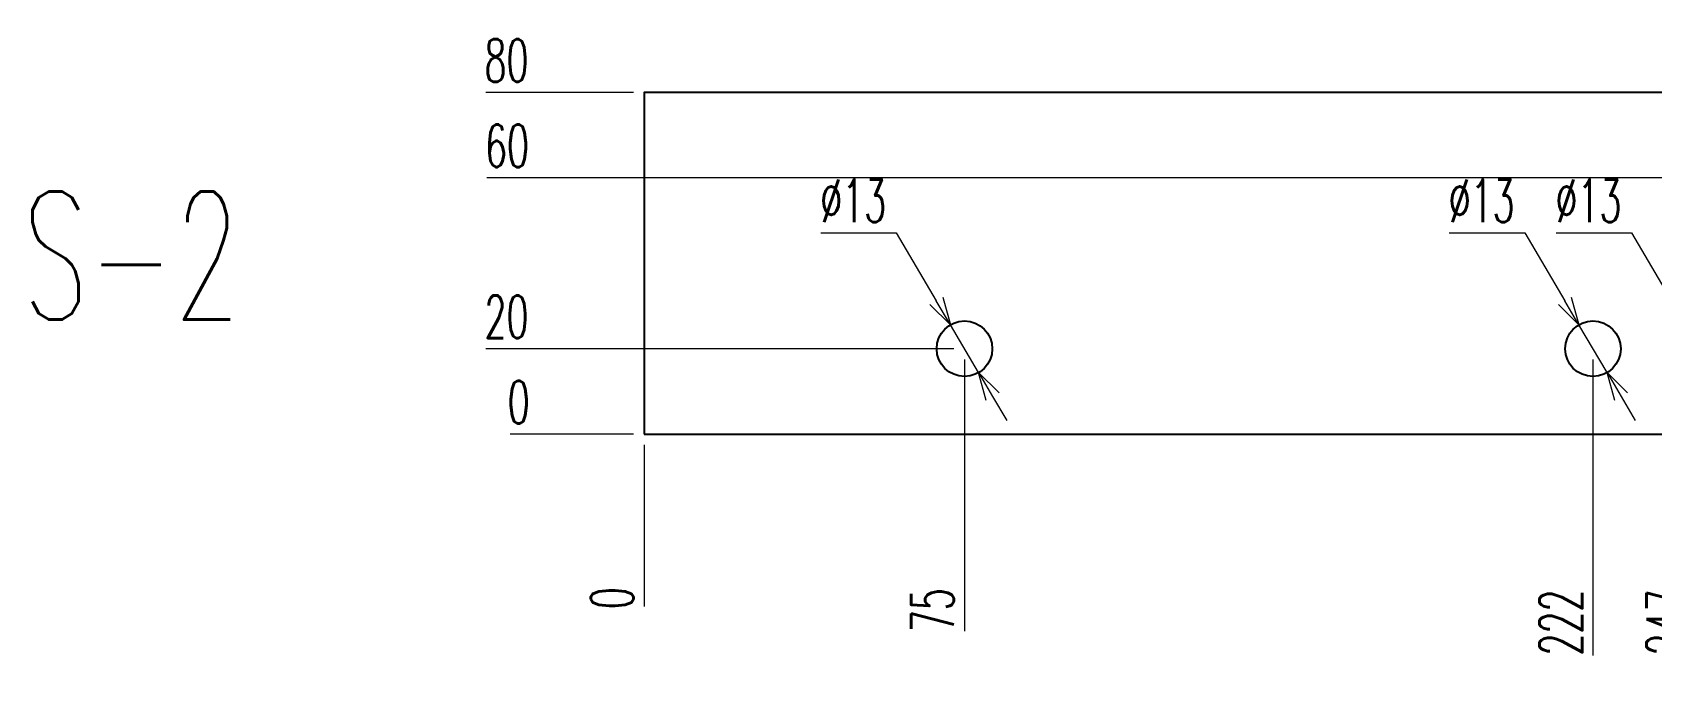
# Model space of a CAD drawing. Header units: millimetres. Extents: x 173893 to 258446, y -176540 to -123824.
# Drawn here: x 202364.1 to 202742.9, y -129733.9 to -129584.2 of the extents above; entities that cross this region are included whole.
import ezdxf
from ezdxf.enums import TextEntityAlignment as Align

# ---------------------------------------------------------------- set-up
doc = ezdxf.new("R2010")
doc.units = ezdxf.units.MM
doc.header["$LTSCALE"] = 3
doc.layers.add('@.DM. NÉT CHÍNH', color=7, linetype='Continuous')
doc.layers.add('@.VISIBLE', color=7, linetype='Continuous')
doc.styles.add('Ann_w01', font='romans.shx', dxfattribs={"width": 0.6, "bigfont": 'chineset.shx'})
doc.dimstyles.new('Dim 01_SC05', dxfattribs={"dimscale": 5, "dimtxt": 2, "dimasz": 1.3, "dimexe": 0.5, "dimexo": 0.5, "dimgap": 0.5, "dimtad": 1, "dimtoh": 1, "dimdec": 1, "dimzin": 12, "dimdsep": 46, "dimtxsty": 'Ann_w01', "dimblk": 'OPEN30', "dimcen": 1.5, "dimclrd": 6, "dimclre": 6, "dimclrt": 3, "dimadec": 1, "dimazin": 3, "dimtm": 1e-09, "dimtfac": 1, "dimtdec": 1, "dimtmove": 0, "dimatfit": 3, "dimldrblk": 'OPEN30', "dimfxl": 1, "dimtolj": 1, "dimlwd": 20, "dimlwe": 20, "dimarcsym": 0})

# ---------------------------------------------------------------- blocks, each defined once
blk = doc.blocks.new('*D3276')
at = {"layer": '@.DM. NÉT CHÍNH', "color": 6, "linetype": 'Continuous', "lineweight": 20, "transparency": 16777216}
blk.add_line((202507.21, -129680.77), (202507.21, -129718.64), dxfattribs=at)
at = {"layer": 'Defpoints', "color": 0, "linetype": 'Continuous', "transparency": 16777216}
for p in [(202507.21, -129638.27), (202507.21, -129678.27), (202507.21, -129712.14)]:
    blk.add_point(p, dxfattribs=at)
at = {"layer": '@.DM. NÉT CHÍNH', "color": 3, "linetype": 'Continuous', "transparency": 16777216, "insert": (202499.71, -129716.64), "char_height": 10, "attachment_point": 5, "rotation": 90, "style": 'Ann_w01'}
blk.add_mtext('\\A1;0', dxfattribs=at)
blk = doc.blocks.new('_Open30')
at = {"color": 0, "linetype": 'ByBlock', "lineweight": -2}
for p, q in [((-1, 0.268), (0, 0)), ((0, 0), (-1, -0.268)), ((0, 0), (-1, 0))]:
    blk.add_line(p, q, dxfattribs=at)
blk = doc.blocks.new('*D3277')
at = {"layer": '@.DM. NÉT CHÍNH', "color": 6, "linetype": 'Continuous', "lineweight": 20, "transparency": 16777216}
blk.add_line((202582.17, -129660.77), (202582.17, -129724.36), dxfattribs=at)
at = {"layer": 'Defpoints', "color": 0, "linetype": 'Continuous', "transparency": 16777216}
for p in [(202507.21, -129638.27), (202582.17, -129658.27), (202582.17, -129712.14)]:
    blk.add_point(p, dxfattribs=at)
at = {"layer": '@.DM. NÉT CHÍNH', "color": 3, "linetype": 'Continuous', "transparency": 16777216, "insert": (202574.67, -129719.5), "char_height": 10, "attachment_point": 5, "rotation": 90, "style": 'Ann_w01'}
blk.add_mtext('\\A1;75', dxfattribs=at)
blk = doc.blocks.new('*D3278')
at = {"layer": '@.DM. NÉT CHÍNH', "color": 6, "linetype": 'Continuous', "lineweight": 20, "transparency": 16777216}
blk.add_line((202729.22, -129660.77), (202729.22, -129730.07), dxfattribs=at)
at = {"layer": 'Defpoints', "color": 0, "linetype": 'Continuous', "transparency": 16777216}
for p in [(202507.21, -129638.27), (202729.22, -129658.27), (202729.22, -129712.14)]:
    blk.add_point(p, dxfattribs=at)
at = {"layer": '@.DM. NÉT CHÍNH', "color": 3, "linetype": 'Continuous', "transparency": 16777216, "insert": (202721.72, -129722.36), "char_height": 10, "attachment_point": 5, "rotation": 90, "style": 'Ann_w01'}
blk.add_mtext('\\A1;222', dxfattribs=at)
blk = doc.blocks.new('*D3279')
at = {"layer": '@.DM. NÉT CHÍNH', "color": 6, "linetype": 'Continuous', "lineweight": 20, "transparency": 16777216}
blk.add_line((202754.22, -129660.77), (202754.22, -129730.07), dxfattribs=at)
at = {"layer": 'Defpoints', "color": 0, "linetype": 'Continuous', "transparency": 16777216}
for p in [(202507.21, -129638.27), (202754.22, -129658.27), (202754.22, -129712.14)]:
    blk.add_point(p, dxfattribs=at)
at = {"layer": '@.DM. NÉT CHÍNH', "color": 3, "linetype": 'Continuous', "transparency": 16777216, "insert": (202746.72, -129722.36), "char_height": 10, "attachment_point": 5, "rotation": 90, "style": 'Ann_w01'}
blk.add_mtext('\\A1;247', dxfattribs=at)
blk = doc.blocks.new('*D3280')
at = {"layer": '@.DM. NÉT CHÍNH', "color": 6, "linetype": 'Continuous', "lineweight": 20, "transparency": 16777216}
blk.add_line((202896.22, -129660.77), (202896.22, -129729.79), dxfattribs=at)
at = {"layer": 'Defpoints', "color": 0, "linetype": 'Continuous', "transparency": 16777216}
for p in [(202507.21, -129638.27), (202896.22, -129658.27), (202896.22, -129712.14)]:
    blk.add_point(p, dxfattribs=at)
at = {"layer": '@.DM. NÉT CHÍNH', "color": 3, "linetype": 'Continuous', "transparency": 16777216, "insert": (202888.72, -129722.22), "char_height": 10, "attachment_point": 5, "rotation": 90, "style": 'Ann_w01'}
blk.add_mtext('\\A1;389', dxfattribs=at)
blk = doc.blocks.new('*D3281')
at = {"layer": '@.DM. NÉT CHÍNH', "color": 6, "linetype": 'Continuous', "lineweight": 20, "transparency": 16777216}
blk.add_line((202909.21, -129620.77), (202909.21, -129730.07), dxfattribs=at)
at = {"layer": 'Defpoints', "color": 0, "linetype": 'Continuous', "transparency": 16777216}
for p in [(202909.21, -129618.27), (202507.21, -129638.27), (202909.21, -129712.14)]:
    blk.add_point(p, dxfattribs=at)
at = {"layer": '@.DM. NÉT CHÍNH', "color": 3, "linetype": 'Continuous', "transparency": 16777216, "insert": (202901.71, -129722.36), "char_height": 10, "attachment_point": 5, "rotation": 90, "style": 'Ann_w01'}
blk.add_mtext('\\A1;402', dxfattribs=at)
blk = doc.blocks.new('*D3282')
at = {"layer": '@.DM. NÉT CHÍNH', "color": 6, "linetype": 'Continuous', "lineweight": 20, "transparency": 16777216}
blk.add_line((202934.21, -129620.77), (202934.21, -129730.07), dxfattribs=at)
at = {"layer": 'Defpoints', "color": 0, "linetype": 'Continuous', "transparency": 16777216}
for p in [(202934.21, -129618.27), (202507.21, -129638.27), (202934.21, -129712.14)]:
    blk.add_point(p, dxfattribs=at)
at = {"layer": '@.DM. NÉT CHÍNH', "color": 3, "linetype": 'Continuous', "transparency": 16777216, "insert": (202926.71, -129722.36), "char_height": 10, "attachment_point": 5, "rotation": 90, "style": 'Ann_w01'}
blk.add_mtext('\\A1;427', dxfattribs=at)
blk = doc.blocks.new('*D3283')
at = {"layer": '@.DM. NÉT CHÍNH', "color": 6, "linetype": 'Continuous', "lineweight": 20, "transparency": 16777216}
blk.add_line((202959.21, -129620.77), (202959.21, -129730.07), dxfattribs=at)
at = {"layer": 'Defpoints', "color": 0, "linetype": 'Continuous', "transparency": 16777216}
for p in [(202959.21, -129618.27), (202507.21, -129638.27), (202959.21, -129712.14)]:
    blk.add_point(p, dxfattribs=at)
at = {"layer": '@.DM. NÉT CHÍNH', "color": 3, "linetype": 'Continuous', "transparency": 16777216, "insert": (202951.71, -129722.36), "char_height": 10, "attachment_point": 5, "rotation": 90, "style": 'Ann_w01'}
blk.add_mtext('\\A1;452', dxfattribs=at)
blk = doc.blocks.new('*D3284')
at = {"layer": '@.DM. NÉT CHÍNH', "color": 6, "linetype": 'Continuous', "lineweight": 20, "transparency": 16777216}
blk.add_line((202981.22, -129660.77), (202981.22, -129730.36), dxfattribs=at)
at = {"layer": 'Defpoints', "color": 0, "linetype": 'Continuous', "transparency": 16777216}
for p in [(202507.21, -129638.27), (202981.22, -129658.27), (202981.22, -129712.14)]:
    blk.add_point(p, dxfattribs=at)
at = {"layer": '@.DM. NÉT CHÍNH', "color": 3, "linetype": 'Continuous', "transparency": 16777216, "insert": (202973.72, -129722.5), "char_height": 10, "attachment_point": 5, "rotation": 90, "style": 'Ann_w01'}
blk.add_mtext('\\A1;474', dxfattribs=at)
blk = doc.blocks.new('*D3285')
at = {"layer": '@.DM. NÉT CHÍNH', "color": 6, "linetype": 'Continuous', "lineweight": 20, "transparency": 16777216}
blk.add_line((203066.22, -129660.77), (203066.22, -129729.79), dxfattribs=at)
at = {"layer": 'Defpoints', "color": 0, "linetype": 'Continuous', "transparency": 16777216}
for p in [(202507.21, -129638.27), (203066.22, -129658.27), (203066.22, -129712.14)]:
    blk.add_point(p, dxfattribs=at)
at = {"layer": '@.DM. NÉT CHÍNH', "color": 3, "linetype": 'Continuous', "transparency": 16777216, "insert": (203058.72, -129722.22), "char_height": 10, "attachment_point": 5, "rotation": 90, "style": 'Ann_w01'}
blk.add_mtext('\\A1;559', dxfattribs=at)
blk = doc.blocks.new('*D3286')
at = {"layer": '@.DM. NÉT CHÍNH', "color": 6, "linetype": 'Continuous', "lineweight": 20, "transparency": 16777216}
blk.add_line((203151.22, -129660.77), (203151.22, -129730.07), dxfattribs=at)
at = {"layer": 'Defpoints', "color": 0, "linetype": 'Continuous', "transparency": 16777216}
for p in [(202507.21, -129638.27), (203151.22, -129658.27), (203151.22, -129712.14)]:
    blk.add_point(p, dxfattribs=at)
at = {"layer": '@.DM. NÉT CHÍNH', "color": 3, "linetype": 'Continuous', "transparency": 16777216, "insert": (203143.72, -129722.36), "char_height": 10, "attachment_point": 5, "rotation": 90, "style": 'Ann_w01'}
blk.add_mtext('\\A1;644', dxfattribs=at)
blk = doc.blocks.new('*D3287')
at = {"layer": '@.DM. NÉT CHÍNH', "color": 6, "linetype": 'Continuous', "lineweight": 20, "transparency": 16777216}
blk.add_line((203247.21, -129680.77), (203247.21, -129730.07), dxfattribs=at)
at = {"layer": 'Defpoints', "color": 0, "linetype": 'Continuous', "transparency": 16777216}
for p in [(202507.21, -129638.27), (203247.21, -129678.27), (203247.21, -129712.14)]:
    blk.add_point(p, dxfattribs=at)
at = {"layer": '@.DM. NÉT CHÍNH', "color": 3, "linetype": 'Continuous', "transparency": 16777216, "insert": (203239.71, -129722.36), "char_height": 10, "attachment_point": 5, "rotation": 90, "style": 'Ann_w01'}
blk.add_mtext('\\A1;740', dxfattribs=at)
blk = doc.blocks.new('*D3288')
at = {"layer": '@.DM. NÉT CHÍNH', "color": 6, "linetype": 'Continuous', "lineweight": 20, "transparency": 16777216}
for p, q in [((202548.56, -129631.12), (202566.2, -129631.12)), ((202566.2, -129631.12), (202575.58, -129647.06)), ((202585.46, -129663.87), (202578.87, -129652.67)), ((202588.76, -129669.47), (202592.06, -129675.08))]:
    blk.add_line(p, q, dxfattribs=at)
at = {"layer": 'Defpoints', "color": 0, "linetype": 'Continuous', "transparency": 16777216}
for p in [(202578.87, -129652.67), (202585.46, -129663.87)]:
    blk.add_point(p, dxfattribs=at)
at = {"layer": '@.DM. NÉT CHÍNH', "color": 6, "linetype": 'Continuous', "lineweight": 20, "transparency": 16777216, "xscale": 6.5, "yscale": 6.5, "zscale": 6.5}
for p, rotation in [((202578.87, -129652.67), 300.4656559301029), ((202585.46, -129663.87), 120.4656559301028)]:
    blk.add_blockref('_Open30', p, dxfattribs=dict(at, rotation=rotation))
at = {"layer": '@.DM. NÉT CHÍNH', "color": 3, "linetype": 'Continuous', "transparency": 16777216, "insert": (202556.13, -129623.62), "char_height": 10, "attachment_point": 5, "style": 'Ann_w01'}
blk.add_mtext('\\A1;∅13', dxfattribs=at)
blk = doc.blocks.new('*D3293')
at = {"layer": '@.DM. NÉT CHÍNH', "color": 6, "linetype": 'Continuous', "lineweight": 20, "transparency": 16777216}
for p, q in [((202695.6, -129631.12), (202713.25, -129631.12)), ((202713.25, -129631.12), (202722.63, -129647.06)), ((202732.51, -129663.87), (202725.92, -129652.67)), ((202735.81, -129669.47), (202739.1, -129675.08))]:
    blk.add_line(p, q, dxfattribs=at)
at = {"layer": 'Defpoints', "color": 0, "linetype": 'Continuous', "transparency": 16777216}
for p in [(202725.92, -129652.67), (202732.51, -129663.87)]:
    blk.add_point(p, dxfattribs=at)
at = {"layer": '@.DM. NÉT CHÍNH', "color": 6, "linetype": 'Continuous', "lineweight": 20, "transparency": 16777216, "xscale": 6.5, "yscale": 6.5, "zscale": 6.5}
for p, rotation in [((202725.92, -129652.67), 300.4656559310914), ((202732.51, -129663.87), 120.4656559310913)]:
    blk.add_blockref('_Open30', p, dxfattribs=dict(at, rotation=rotation))
at = {"layer": '@.DM. NÉT CHÍNH', "color": 3, "linetype": 'Continuous', "transparency": 16777216, "insert": (202703.18, -129623.62), "char_height": 10, "attachment_point": 5, "style": 'Ann_w01'}
blk.add_mtext('\\A1;∅13', dxfattribs=at)
blk = doc.blocks.new('*D3294')
at = {"layer": '@.DM. NÉT CHÍNH', "color": 6, "linetype": 'Continuous', "lineweight": 20, "transparency": 16777216}
for p, q in [((202720.6, -129631.12), (202738.25, -129631.12)), ((202738.25, -129631.12), (202747.63, -129647.06)), ((202757.51, -129663.87), (202750.92, -129652.67)), ((202760.81, -129669.47), (202764.1, -129675.08))]:
    blk.add_line(p, q, dxfattribs=at)
at = {"layer": 'Defpoints', "color": 0, "linetype": 'Continuous', "transparency": 16777216}
for p in [(202750.92, -129652.67), (202757.51, -129663.87)]:
    blk.add_point(p, dxfattribs=at)
at = {"layer": '@.DM. NÉT CHÍNH', "color": 6, "linetype": 'Continuous', "lineweight": 20, "transparency": 16777216, "xscale": 6.5, "yscale": 6.5, "zscale": 6.5}
for p, rotation in [((202750.92, -129652.67), 300.465655930363), ((202757.51, -129663.87), 120.465655930363)]:
    blk.add_blockref('_Open30', p, dxfattribs=dict(at, rotation=rotation))
at = {"layer": '@.DM. NÉT CHÍNH', "color": 3, "linetype": 'Continuous', "transparency": 16777216, "insert": (202728.18, -129623.62), "char_height": 10, "attachment_point": 5, "style": 'Ann_w01'}
blk.add_mtext('\\A1;∅13', dxfattribs=at)
blk = doc.blocks.new('*D3354')
at = {"layer": '@.DM. NÉT CHÍNH', "color": 6, "linetype": 'Continuous', "lineweight": 20, "transparency": 16777216}
blk.add_line((202504.71, -129678.27), (202475.85, -129678.27), dxfattribs=at)
at = {"layer": 'Defpoints', "color": 0, "linetype": 'Continuous', "transparency": 16777216}
for p in [(202482.35, -129678.27), (202507.21, -129678.27), (202507.21, -129678.27)]:
    blk.add_point(p, dxfattribs=at)
at = {"layer": '@.DM. NÉT CHÍNH', "color": 3, "linetype": 'Continuous', "transparency": 16777216, "insert": (202477.85, -129670.77), "char_height": 10, "attachment_point": 5, "style": 'Ann_w01'}
blk.add_mtext('\\A1;0', dxfattribs=at)
blk = doc.blocks.new('*D3355')
at = {"layer": '@.DM. NÉT CHÍNH', "color": 6, "linetype": 'Continuous', "lineweight": 20, "transparency": 16777216}
blk.add_line((202579.67, -129658.27), (202470.13, -129658.27), dxfattribs=at)
at = {"layer": 'Defpoints', "color": 0, "linetype": 'Continuous', "transparency": 16777216}
for p in [(202482.35, -129658.27), (202582.17, -129658.27), (202507.21, -129678.27)]:
    blk.add_point(p, dxfattribs=at)
at = {"layer": '@.DM. NÉT CHÍNH', "color": 3, "linetype": 'Continuous', "transparency": 16777216, "insert": (202474.99, -129650.77), "char_height": 10, "attachment_point": 5, "style": 'Ann_w01'}
blk.add_mtext('\\A1;20', dxfattribs=at)
blk = doc.blocks.new('*D3356')
at = {"layer": '@.DM. NÉT CHÍNH', "color": 6, "linetype": 'Continuous', "lineweight": 20, "transparency": 16777216}
blk.add_line((202906.71, -129618.27), (202470.42, -129618.27), dxfattribs=at)
at = {"layer": 'Defpoints', "color": 0, "linetype": 'Continuous', "transparency": 16777216}
for p in [(202482.35, -129618.27), (202909.21, -129618.27), (202507.21, -129678.27)]:
    blk.add_point(p, dxfattribs=at)
at = {"layer": '@.DM. NÉT CHÍNH', "color": 3, "linetype": 'Continuous', "transparency": 16777216, "insert": (202475.13, -129610.77), "char_height": 10, "attachment_point": 5, "style": 'Ann_w01'}
blk.add_mtext('\\A1;60', dxfattribs=at)
blk = doc.blocks.new('*D3357')
at = {"layer": '@.DM. NÉT CHÍNH', "color": 6, "linetype": 'Continuous', "lineweight": 20, "transparency": 16777216}
blk.add_line((202504.71, -129598.27), (202470.13, -129598.27), dxfattribs=at)
at = {"layer": 'Defpoints', "color": 0, "linetype": 'Continuous', "transparency": 16777216}
for p in [(202482.35, -129598.27), (202507.21, -129598.27), (202507.21, -129678.27)]:
    blk.add_point(p, dxfattribs=at)
at = {"layer": '@.DM. NÉT CHÍNH', "color": 3, "linetype": 'Continuous', "transparency": 16777216, "insert": (202474.99, -129590.77), "char_height": 10, "attachment_point": 5, "style": 'Ann_w01'}
blk.add_mtext('\\A1;80', dxfattribs=at)

msp = doc.modelspace()

# ---------------------------------------------------------------- linework, layer by layer
at = {"layer": '@.VISIBLE', "color": 2}
msp.add_lwpolyline([(202507.21, -129678.27), (203247.21, -129678.27), (203247.21, -129598.27), (202507.21, -129598.27)], close=True, dxfattribs=at)
for centre in [(202582.17, -129658.27), (202729.22, -129658.27)]:
    msp.add_circle(centre, 6.5, dxfattribs=at)

# ---------------------------------------------------------------- texts
at = {"style": 'Ann_w01', "width": 0.6}
msp.add_text('S-2', height=30, dxfattribs=at).set_placement((202387.21, -129636.46), align=Align.MIDDLE_CENTER)

# ---------------------------------------------------------------- dimensions: what is measured, and where the dimension line sits
at = {"layer": '@.DM. NÉT CHÍNH', "linetype": 'Continuous'}
for feature_location, offset, dtype, origin, picture, middle in [((202507.21, -129598.27), (-24.86, 0), 0, (202507.21, -129678.27), '*D3357', (202474.99, -129590.77)), ((202909.21, -129618.27), (-426.86, 0), 0, (202507.21, -129678.27), '*D3356', (202475.13, -129610.77)), ((202909.21, -129618.27), (0, -93.88), 1, (202507.21, -129638.27), '*D3281', (202901.71, -129722.36)), ((202934.21, -129618.27), (0, -93.88), 1, (202507.21, -129638.27), '*D3282', (202926.71, -129722.36)), ((202959.21, -129618.27), (0, -93.88), 1, (202507.21, -129638.27), '*D3283', (202951.71, -129722.36)), ((202507.20960394, -129678.26764222), (0, -33.87714452), 1, (202507.20960395, -129638.26764222), '*D3276', (202499.70960394, -129716.64478674)), ((202582.17, -129658.27), (0, -53.88), 1, (202507.21, -129638.27), '*D3277', (202574.67, -129719.5)), ((202729.22, -129658.27), (0, -53.88), 1, (202507.21, -129638.27), '*D3278', (202721.72, -129722.36)), ((202754.22, -129658.27), (0, -53.88), 1, (202507.21, -129638.27), '*D3279', (202746.72, -129722.36)), ((202896.22, -129658.27), (0, -53.88), 1, (202507.21, -129638.27), '*D3280', (202888.72, -129722.22)), ((202981.22, -129658.27), (0, -53.88), 1, (202507.21, -129638.27), '*D3284', (202973.72, -129722.5)), ((203066.22, -129658.27), (0, -53.88), 1, (202507.21, -129638.27), '*D3285', (203058.72, -129722.22)), ((203151.22, -129658.27), (0, -53.88), 1, (202507.21, -129638.27), '*D3286', (203143.72, -129722.36)), ((203247.21, -129678.27), (0, -33.88), 1, (202507.21, -129638.27), '*D3287', (203239.71, -129722.36)), ((202582.17, -129658.27), (-99.82, 0), 0, (202507.21, -129678.27), '*D3355', (202474.99, -129650.77)), ((202507.20960394, -129678.26764222), (-24.86253043, 0), 0, (202507.20960394, -129678.26764222), '*D3354', (202477.84707351, -129670.76764222))]:
    dim = msp.add_ordinate_dim(feature_location=feature_location, offset=offset, dtype=dtype, origin=origin, dimstyle='Dim 01_SC05', dxfattribs=at)
    dim.commit()
    dim.dimension.update_dxf_attribs({"geometry": picture, "text_midpoint": middle})
for p1, p2, picture, middle in [((202585.46, -129663.87), (202578.87, -129652.67), '*D3288', (202556.13, -129631.12)), ((202732.51, -129663.87), (202725.92, -129652.67), '*D3293', (202703.18, -129631.12)), ((202757.51, -129663.87), (202750.92, -129652.67), '*D3294', (202728.18, -129631.12))]:
    dim = msp.add_diameter_dim_2p(p1=p1, p2=p2, dimstyle='Dim 01_SC05', dxfattribs=at)
    dim.commit()
    dim.dimension.update_dxf_attribs({"geometry": picture, "text_midpoint": middle, "dimtype": 163})

doc.saveas('drawing.dxf')
